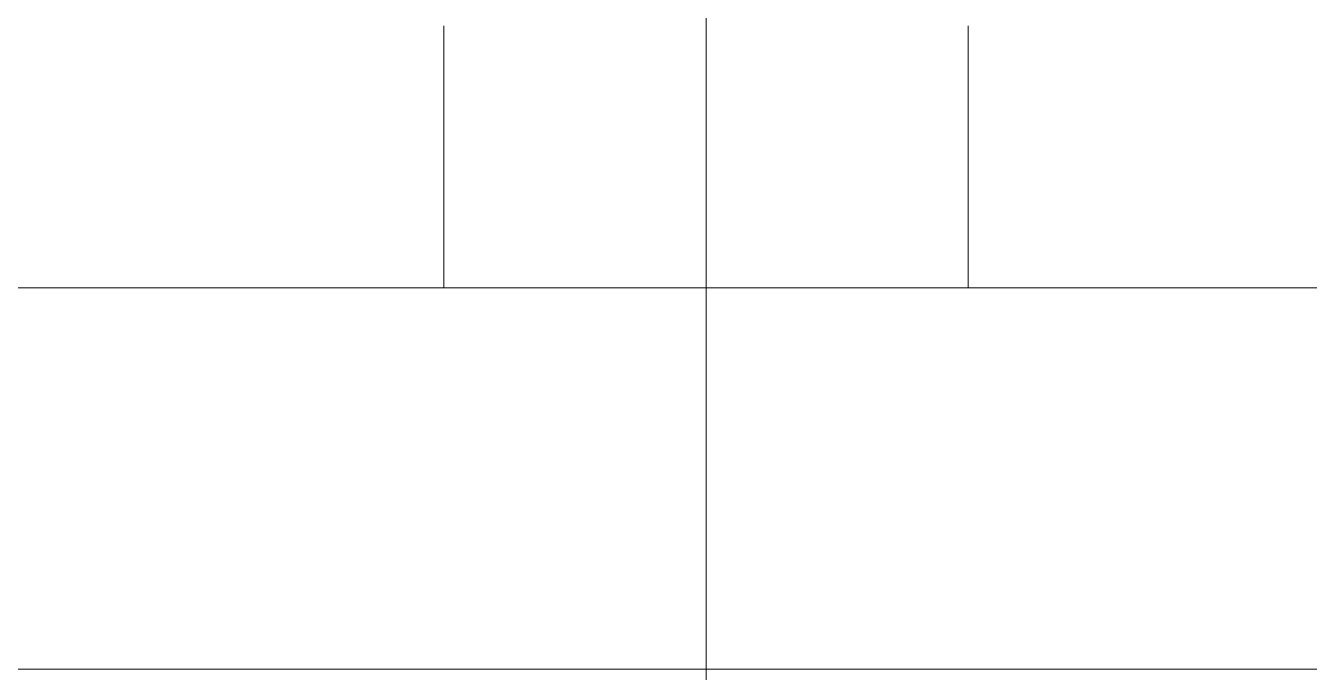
# Model space of a CAD drawing. Extents: x 2340 to 3468, y 0 to 827.
# Drawn here: x 2573.92 to 2600.85, y 273.12 to 286.68 of the extents above; entities that cross this region are included whole.
import ezdxf

# ---------------------------------------------------------------- set-up
doc = ezdxf.new("R2010")
doc.units = 0
doc.header["$LTSCALE"] = 3
doc.header["$MEASUREMENT"] = 0
doc.linetypes.add('CENTER2', pattern=[28.575, 19.05, -3.175, 3.175, -3.175])
doc.layers.add('1', color=7, linetype='CONTINUOUS')
doc.layers.add('Cneter', color=1, linetype='CENTER2', lineweight=13)

msp = doc.modelspace()

# ---------------------------------------------------------------- linework, layer by layer
at = {"layer": '1', "color": 7, "linetype": 'Continuous', "lineweight": 18}
for p, q in [((2582.696, 281.182), (2582.696, 286.682)), ((2593.696, 281.182), (2593.696, 286.682)), ((2602.696, 281.182), (2573.696, 281.182)), ((2602.696, 273.182), (2573.696, 273.182))]:
    msp.add_line(p, q, dxfattribs=at)
at = {"layer": 'Cneter', "lineweight": 5, "ltscale": 0.5}
msp.add_line((2588.196, 215.817), (2588.196, 366.696), dxfattribs=at)

doc.saveas('drawing.dxf')
